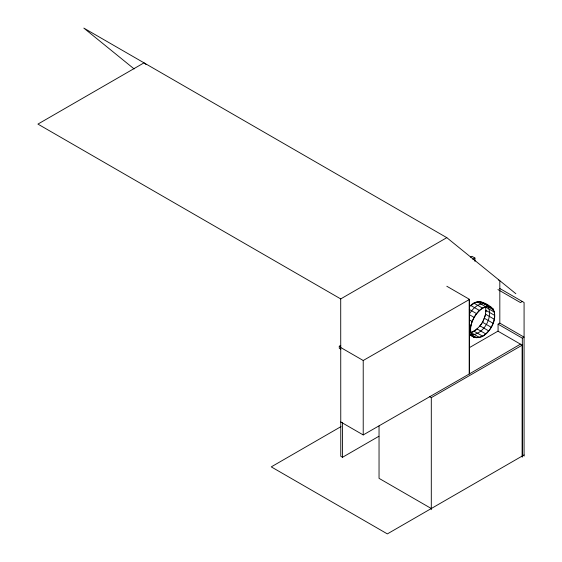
<?xml version="1.0" encoding="UTF-8"?>
<svg xmlns="http://www.w3.org/2000/svg" width="562" height="562" viewBox="0 0 562 562"><rect width="100%" height="100%" fill="white"/><g stroke="black" fill="none" stroke-linecap="round" stroke-linejoin="round"><path stroke-width="0.84" d="M491.293 307.302C475.304 300.185 458.121 345.321 482.632 336.469C491.026 330.892 497.89 319.005 493.246 309.114C486.664 302.56 476.351 297.776 469.586 306.704M479.526 337.495L470.837 332.479C480.608 328.742 487.184 317.347 485.533 307.014L494.223 312.036C496.97 324.302 482.997 344.836 469.965 334.601M486.032 311.784L486.193 310.224M485.779 314.123L482.603 322.3L480.067 326.016M470.837 305.7L473.942 303.438M477.11 329.135L473.942 331.447L471.56 332.458M146.05 64.504L144.012 62.846L37.921 124.097L340.713 298.914L446.811 237.663L515.853 293.715M470.513 257.129L471.939 256.307L474.939 258.035L474.939 261.358M472.797 259.272L474.939 258.035M340.776 349.135L339.279 348.264L339.279 346.248L340.776 345.377M340.713 347.506L363.221 360.502L469.565 299.391L469.565 373.821L363.221 434.932L340.713 421.936M522.33 301.485L520.454 302.574L497.946 289.578M498.15 324.197L522.33 338.162L524.079 337.151L499.822 323.143L498.072 324.155L498.072 331.088M469.368 347.66L497.946 331.159L522.203 345.159L522.203 457.201M341.022 426.593L271.256 466.874L387.351 533.9L524.079 454.96M520.454 344.155L469.565 373.821M429.551 396.632L431.3 397.643L522.203 345.159M340.713 298.914L340.776 456.26L342.532 457.271L378.886 436.281M474.714 303.108L477.047 302.117M477.77 302.047L479.941 301.829L482.428 302.595M494.223 312.036C484.985 294.172 461.838 328.208 474.145 337.017M446.811 237.663L83.829 28.1L134.128 68.936M498.304 279.827L499.822 280.705L499.822 323.143M499.822 288.496L524.079 302.497L524.079 456.119M484.971 304.063L486.242 304.801M486.938 305.201L491.118 307.611M480.067 301.506L488.757 306.522M491.792 308.278L493.246 309.114M487.24 306.044L493.029 309.381M477.11 301.794L485.8 306.817M446.811 286.255L469.565 299.391M473.942 303.143L482.632 308.166M485.94 310.365L494.63 315.387M470.766 305.461L479.456 310.477M485.533 314.193L494.223 319.209M469.263 309.416L476.506 313.596M484.339 318.225L493.029 323.241M469.621 314.804L473.963 317.312M482.428 322.195L491.118 327.217M479.941 325.834L488.631 330.849M469.846 320.115L472.017 321.366M477.047 328.889L485.737 333.905M469.347 324.653L470.794 325.489M473.942 331.159L482.632 336.174M469.347 331.973L470.794 332.809M476.625 337.783L471.75 334.966C483.924 333.666 493.113 317.755 488.146 306.564M469.846 334.264L472.017 335.521M469.621 334.819L473.963 337.326M339.279 346.248L340.776 347.112M431.3 508.526L379.041 478.353L379.041 425.968M482.603 302.286L483.58 303.192M522.33 338.162L522.33 455.972M469.439 299.469L469.439 373.892M469.186 299.321L469.186 373.751M431.3 397.643L431.3 509.678M363.221 360.502L363.221 434.932M342.532 422.35L342.532 457.271M469.474 313.849A17.331 10.004 -60 0 1 487.942 305.756"/></g></svg>
